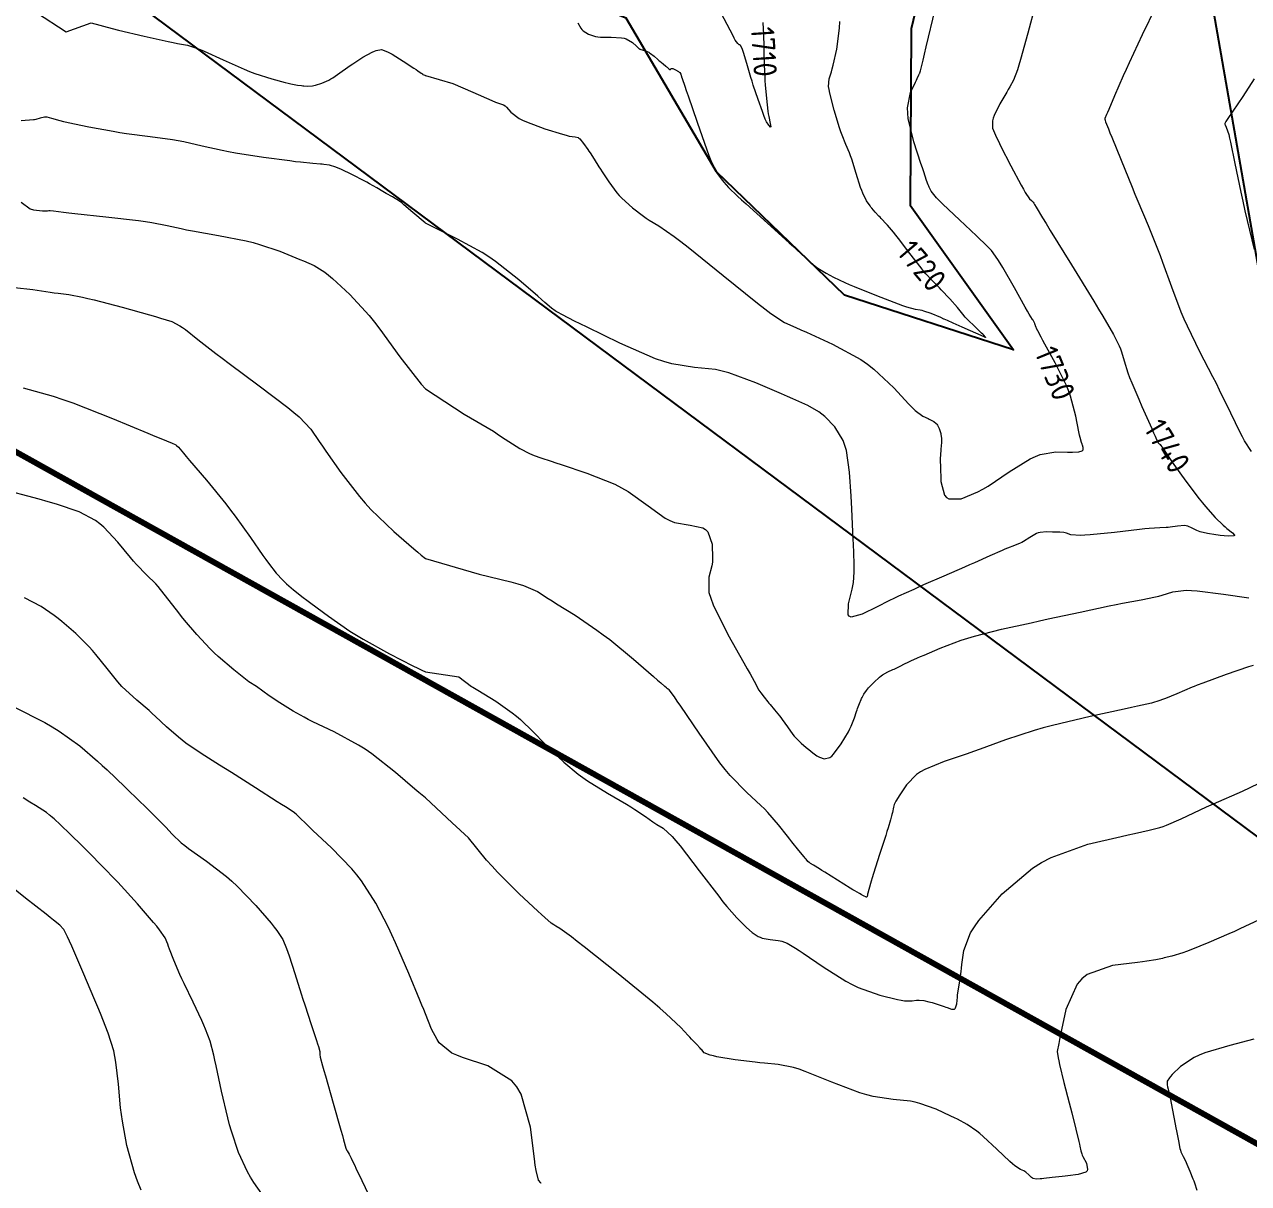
# Model space of a CAD drawing. Header units: millimetres. Extents: x 837477 to 838477, y 1189014 to 1191014.
# Drawn here: x 837934.6 to 838134.3, y 1189918.9 to 1190108 of the extents above; entities that cross this region are included whole.
import ezdxf

# ---------------------------------------------------------------- set-up
doc = ezdxf.new("R2010")
doc.units = ezdxf.units.MM
doc.header["$LTSCALE"] = 0.3
doc.layers.add('CORREDORVIA', color=94, linetype='Continuous', lineweight=80)
doc.layers.add('COTAS 10', color=252, linetype='Continuous', lineweight=9)
doc.layers.add('LINEA_DE_CEROS', color=61, linetype='Continuous')
doc.styles.get("Standard").update_dxf_attribs({"font": 'isocp2.shx', "bigfont": '@extfont2.shx'})

msp = doc.modelspace()

# ---------------------------------------------------------------- linework, layer by layer
at = {"layer": 'CORREDORVIA'}
msp.add_lwpolyline([(838157.033, 1190996.193), (838237.174, 1190821.339), (838237.001, 1190602.875), (838240.031, 1190437.198), (838223.537, 1190366.272), (838184.199, 1189898.277), (837734.304, 1190149.151), (837849.078, 1189569.699), (837751.159, 1189231.384), (837593.191, 1189234.399), (837695.481, 1189679.225), (837660.573, 1189835.358), (837597.737, 1190012.464), (837490.666, 1190492.599), (837964.301, 1190234.408), (838010.155, 1190346.41), (837974.613, 1190516.877), (837969.419, 1190653.334), (837963.574, 1190795.982), (837910.676, 1191000.965)], close=True, dxfattribs=at)
at = {"layer": 'COTAS 10'}
for points in [[(838099.55, 1190111.242), (838098.275, 1190106.576), (838097.097, 1190102.267), (838096.832, 1190101.372), (838096.594, 1190100.605), (838095.954, 1190098.912), (838095.331, 1190097.805), (838095.103, 1190097.409), (838094.852, 1190096.974), (838093.743, 1190095.077), (838092.79, 1190093.157), (838092.636, 1190092.708), (838092.531, 1190092.294), (838092.548, 1190091.095), (838093.206, 1190089.561), (838093.504, 1190088.936), (838093.852, 1190088.224), (838095.529, 1190084.93), (838097.214, 1190081.758), (838097.567, 1190081.124), (838097.871, 1190080.595), (838098.559, 1190079.566), (838098.872, 1190079.273), (838098.94, 1190079.209), (838098.999, 1190079.152), (838099.143, 1190079.006), (838099.272, 1190078.824), (838099.322, 1190078.744), (838099.378, 1190078.651), (838099.629, 1190078.209), (838100.693, 1190076.441), (838101.261, 1190075.513), (838101.947, 1190074.394), (838105.413, 1190068.768), (838109.042, 1190062.852), (838109.831, 1190061.55), (838110.526, 1190060.393), (838112.255, 1190057.431), (838113.205, 1190055.547), (838113.409, 1190055.071), (838113.587, 1190054.615), (838114.013, 1190053.132), (838114.611, 1190051.166), (838114.898, 1190050.406), (838115.236, 1190049.553), (838116.384, 1190046.88), (838116.894, 1190045.691), (838118.505, 1190042.085), (838118.814, 1190041.393), (838119.063, 1190040.834), (838119.467, 1190039.923), (838119.487, 1190039.876), (838119.494, 1190039.861), (838119.502, 1190039.847), (838119.535, 1190039.789), (838119.584, 1190039.724), (838119.601, 1190039.705), (838119.621, 1190039.685), (838119.704, 1190039.607), (838119.805, 1190039.515), (838119.836, 1190039.487), (838119.868, 1190039.456), (838119.992, 1190039.335), (838120.17, 1190039.109), (838120.235, 1190039.013), (838120.308, 1190038.903), (838120.632, 1190038.383), (838121.385, 1190037.26), (838121.73, 1190036.77), (838122.133, 1190036.201), (838124.079, 1190033.498), (838126.233, 1190030.633), (838126.768, 1190029.962), (838127.275, 1190029.344), (838128.881, 1190027.553), (838130.18, 1190026.296), (838130.493, 1190026.015), (838130.785, 1190025.762), (838131.673, 1190025.088), (838132.029, 1190024.707), (838131.986, 1190024.638), (838131.883, 1190024.586), (838130.998, 1190024.532), (838129.698, 1190024.625), (838129.332, 1190024.666), (838128.964, 1190024.713), (838127.612, 1190024.936), (838126.395, 1190025.237), (838126.111, 1190025.333), (838125.85, 1190025.434), (838125.101, 1190025.848), (838124.371, 1190026.168), (838124.123, 1190026.212), (838123.855, 1190026.235), (838122.718, 1190026.156), (838121.505, 1190025.988), (838121.189, 1190025.955), (838120.88, 1190025.929), (838119.836, 1190025.884), (838118.1, 1190025.765), (838117.356, 1190025.691), (838116.498, 1190025.6), (838112.446, 1190025.126), (838108.437, 1190024.712), (838107.605, 1190024.659), (838106.895, 1190024.633), (838105.334, 1190024.761), (838104.585, 1190025.006), (838104.386, 1190025.053), (838104.19, 1190025.092), (838103.511, 1190025.159), (838102.779, 1190025.178), (838102.549, 1190025.186), (838102.307, 1190025.196), (838101.337, 1190025.242), (838100.286, 1190025.134), (838099.994, 1190025.047), (838099.701, 1190024.935), (838098.638, 1190024.324), (838097.604, 1190023.648), (838097.329, 1190023.495), (838097.059, 1190023.357), (838096.126, 1190022.981), (838094.961, 1190022.556), (838094.545, 1190022.386), (838094.089, 1190022.194), (838092.102, 1190021.313), (838089.585, 1190020.181), (838088.794, 1190019.83), (838087.961, 1190019.464), (838084.614, 1190018.009), (838081.281, 1190016.555), (838080.458, 1190016.189), (838079.677, 1190015.839), (838077.216, 1190014.71), (838074.98, 1190013.644), (838074.342, 1190013.334), (838073.695, 1190013.017), (838071.288, 1190011.819), (838069.448, 1190011.323), (838069.158, 1190011.449), (838068.964, 1190011.688), (838069.054, 1190013.503), (838069.629, 1190015.848), (838069.739, 1190016.421), (838069.828, 1190016.962), (838069.974, 1190018.642), (838069.946, 1190020.543), (838069.926, 1190021.222), (838069.9, 1190021.969), (838069.762, 1190025.22), (838069.573, 1190028.956), (838069.514, 1190030.008), (838069.453, 1190031.068), (838069.212, 1190034.963), (838068.688, 1190038.5), (838068.449, 1190039.336), (838068.17, 1190040.109), (838066.822, 1190042.381), (838065.159, 1190044.048), (838064.681, 1190044.441), (838064.196, 1190044.803), (838062.381, 1190045.86), (838059.952, 1190046.948), (838059.08, 1190047.33), (838058.121, 1190047.746), (838053.938, 1190049.541), (838049.516, 1190051.156), (838048.407, 1190051.459), (838047.348, 1190051.7), (838043.938, 1190052.049), (838040.193, 1190052.618), (838038.922, 1190052.997), (838037.55, 1190053.472), (838031.749, 1190055.987), (838026.378, 1190058.607), (838025.276, 1190059.148), (838024.34, 1190059.609), (838022.355, 1190060.605), (838021.541, 1190061.062), (838021.345, 1190061.182), (838021.162, 1190061.3), (838020.605, 1190061.701), (838019.497, 1190062.648), (838018.965, 1190063.109), (838018.337, 1190063.657), (838015.256, 1190066.352), (838011.462, 1190069.35), (838010.384, 1190070.089), (838009.294, 1190070.787), (838005.256, 1190072.978), (838000, 1190075.593), (837999.954, 1190075.629), (837997.981, 1190077.301), (837996.508, 1190078.598), (837996.139, 1190078.892), (837995.786, 1190079.157), (837994.65, 1190079.878), (837993.632, 1190080.426), (837993.354, 1190080.582), (837993.077, 1190080.74), (837992.089, 1190081.328), (837990.883, 1190082.024), (837990.468, 1190082.252), (837990.018, 1190082.494), (837988.102, 1190083.492), (837986.22, 1190084.395), (837985.793, 1190084.578), (837985.406, 1190084.731), (837984.346, 1190085.041), (837983.45, 1190085.153), (837983.167, 1190085.182), (837982.869, 1190085.21), (837981.665, 1190085.305), (837979.634, 1190085.512), (837978.815, 1190085.611), (837977.884, 1190085.729), (837973.595, 1190086.304), (837969.009, 1190087.01), (837967.892, 1190087.21), (837966.841, 1190087.412), (837963.595, 1190088.157), (837960.581, 1190088.85), (837959.676, 1190089.019), (837958.741, 1190089.179), (837955.11, 1190089.672), (837951.247, 1190090.175), (837950.165, 1190090.341), (837949.079, 1190090.517), (837945.11, 1190091.25), (837941.745, 1190091.959), (837941.038, 1190092.121), (837940.429, 1190092.269), (837939.043, 1190092.678), (837938.298, 1190092.871), (837938.094, 1190092.883), (837937.89, 1190092.876), (837937.163, 1190092.699), (837936.449, 1190092.487), (837936.255, 1190092.458), (837936.062, 1190092.441), (837934.066, 1190092.272)], [(837936.588, 1190109.935), (837941.417, 1190106.816), (837945.485, 1190108.254), (837948.884, 1190107.326), (837949.924, 1190107.064), (837954.146, 1190106.079), (837958.017, 1190105.235), (837958.836, 1190105.062), (837959.546, 1190104.916), (837961.198, 1190104.608), (837962.664, 1190104.159), (837963.256, 1190103.923), (837963.929, 1190103.64), (837967.032, 1190102.217), (837970.454, 1190100.685), (837971.329, 1190100.333), (837972.171, 1190100.013), (837974.95, 1190099.117), (837977.153, 1190098.541), (837977.633, 1190098.423), (837978.057, 1190098.323), (837979.117, 1190098.111), (837979.801, 1190098.025), (837979.988, 1190098.005), (837980.173, 1190097.986), (837980.834, 1190097.932), (837981.583, 1190097.979), (837981.824, 1190098.024), (837982.079, 1190098.084), (837983.123, 1190098.415), (837984.269, 1190098.931), (837984.589, 1190099.107), (837984.909, 1190099.297), (837986.075, 1190100.104), (837987.36, 1190101.04), (837987.755, 1190101.311), (837988.168, 1190101.589), (837989.802, 1190102.637), (837991.335, 1190103.491), (837991.684, 1190103.646), (837992.001, 1190103.766), (837992.873, 1190103.905), (837993.815, 1190103.56), (837994.176, 1190103.374), (837994.58, 1190103.15), (837996.401, 1190102.013), (837998.13, 1190100.866), (837998.477, 1190100.634), (837998.766, 1190100.44), (837999.33, 1190100.052), (837999.513, 1190099.921), (837999.56, 1190099.891), (837999.607, 1190099.862), (837999.765, 1190099.778), (837999.894, 1190099.719), (837999.922, 1190099.706), (837999.948, 1190099.695), (838000, 1190099.673), (838004.475, 1190098.392), (838007.749, 1190096.941), (838010.841, 1190095.588), (838011.44, 1190095.336), (838011.928, 1190095.138), (838012.76, 1190094.866), (838013.007, 1190094.735), (838013.126, 1190094.624), (838013.267, 1190094.482), (838013.958, 1190093.702), (838015.313, 1190092.684), (838015.873, 1190092.392), (838016.512, 1190092.095), (838019.485, 1190090.984), (838022.374, 1190090.086), (838022.96, 1190089.923), (838023.453, 1190089.797), (838024.46, 1190089.651), (838024.914, 1190089.545), (838025.058, 1190089.445), (838025.21, 1190089.314), (838025.825, 1190088.585), (838026.495, 1190087.623), (838026.681, 1190087.345), (838026.868, 1190087.062), (838027.547, 1190086), (838028.326, 1190084.767), (838028.576, 1190084.376), (838028.84, 1190083.965), (838029.919, 1190082.301), (838031.227, 1190080.557), (838031.636, 1190080.095), (838032.066, 1190079.642), (838033.789, 1190078.079), (838035.576, 1190076.714), (838036.046, 1190076.385), (838036.506, 1190076.077), (838038.079, 1190075.142), (838040.605, 1190073.419), (838041.666, 1190072.614), (838042.883, 1190071.667), (838048.583, 1190067.063), (838054.207, 1190062.522), (838055.375, 1190061.615), (838056.375, 1190060.86), (838058.583, 1190059.396), (838060.461, 1190058.561), (838061.253, 1190058.202), (838062.163, 1190057.787), (838066.429, 1190055.826), (838071.026, 1190053.324), (838072.144, 1190052.569), (838073.194, 1190051.786), (838076.429, 1190048.733), (838078.859, 1190046.053), (838079.402, 1190045.507), (838079.889, 1190045.044), (838081.179, 1190044.079), (838082.011, 1190043.695), (838082.208, 1190043.599), (838082.392, 1190043.508), (838082.936, 1190043.217), (838083.349, 1190042.884), (838083.45, 1190042.766), (838083.544, 1190042.636), (838083.835, 1190042.076), (838084.043, 1190041.453), (838084.086, 1190041.285), (838084.122, 1190041.118), (838084.196, 1190040.529), (838084.199, 1190039.87), (838084.189, 1190039.66), (838084.174, 1190039.437), (838084.084, 1190038.529), (838084.016, 1190037.15), (838084.016, 1190036.63), (838084.023, 1190036.049), (838084.114, 1190033.454), (838084.707, 1190031.202), (838085.031, 1190030.837), (838085.425, 1190030.585), (838087.422, 1190030.61), (838090.116, 1190031.745), (838090.948, 1190032.192), (838091.818, 1190032.697), (838095.274, 1190035.002), (838098.688, 1190037.136), (838099.531, 1190037.533), (838100.331, 1190037.846), (838102.852, 1190038.278), (838104.788, 1190038.208), (838105.22, 1190038.205), (838105.605, 1190038.21), (838106.62, 1190038.286), (838107.168, 1190038.467), (838107.259, 1190038.538), (838107.325, 1190038.618), (838107.343, 1190038.983), (838107.202, 1190039.367), (838107.166, 1190039.459), (838107.132, 1190039.545), (838107.023, 1190039.806), (838106.827, 1190040.598), (838106.738, 1190041.019), (838106.634, 1190041.528), (838106.135, 1190044.094), (838105.255, 1190047.337), (838104.911, 1190048.272), (838104.524, 1190049.223), (838102.764, 1190052.792), (838101.083, 1190055.826), (838100.746, 1190056.441), (838100.464, 1190056.957), (838099.907, 1190058.003), (838099.734, 1190058.38), (838099.694, 1190058.474), (838099.658, 1190058.563), (838099.556, 1190058.846), (838099.472, 1190059.092), (838099.462, 1190059.122), (838099.448, 1190059.157), (838099.422, 1190059.222), (838099.324, 1190059.447), (838099.217, 1190059.646), (838099.186, 1190059.694), (838099.154, 1190059.74), (838099.032, 1190059.879), (838098.508, 1190060.74), (838098.223, 1190061.24), (838097.877, 1190061.854), (838096.119, 1190065.016), (838094.23, 1190068.326), (838093.8, 1190069.033), (838093.411, 1190069.649), (838092.344, 1190071.118), (838091.055, 1190072.418), (838090.526, 1190072.928), (838089.923, 1190073.503), (838087.123, 1190076.119), (838084.416, 1190078.686), (838083.872, 1190079.229), (838083.417, 1190079.7), (838082.512, 1190080.798), (838082.202, 1190081.444), (838082.121, 1190081.631), (838082.043, 1190081.821), (838081.777, 1190082.536), (838081.307, 1190083.952), (838081.1, 1190084.585), (838080.859, 1190085.322), (838079.709, 1190088.851), (838078.794, 1190092.642), (838078.701, 1190093.544), (838078.678, 1190094.382), (838079.175, 1190096.874), (838079.961, 1190098.579), (838080.119, 1190098.92), (838080.252, 1190099.205), (838080.521, 1190099.761), (838080.621, 1190099.979), (838080.648, 1190100.051), (838080.675, 1190100.127), (838080.768, 1190100.442), (838081.195, 1190102.186), (838081.433, 1190103.163), (838081.722, 1190104.354), (838083.195, 1190110.442)], [(838055.04, 1190108.341), (838055.142, 1190106.304), (838055.2, 1190104.421), (838055.215, 1190103.892), (838055.231, 1190103.359), (838055.286, 1190101.41), (838055.375, 1190099.367), (838055.412, 1190098.776), (838055.454, 1190098.174), (838055.653, 1190095.908), (838055.886, 1190093.863), (838055.95, 1190093.4), (838056.014, 1190092.982), (838056.244, 1190091.846), (838056.349, 1190091.29), (838056.334, 1190091.238), (838056.3, 1190091.23), (838056.019, 1190091.57), (838055.683, 1190092.103), (838055.615, 1190092.217), (838055.557, 1190092.317), (838055.439, 1190092.556), (838055.234, 1190093.134), (838055.123, 1190093.447), (838054.997, 1190093.805), (838054.988, 1190093.827), (838054.3, 1190095.753), (838053.501, 1190098.087), (838053.296, 1190098.724), (838053.097, 1190099.357), (838052.545, 1190101.244), (838052.436, 1190101.612), (838051.907, 1190103.421), (838051.792, 1190103.773), (838051.69, 1190104.06), (838051.433, 1190104.562), (838051.258, 1190104.659), (838051.207, 1190104.692), (838051.155, 1190104.727), (838050.957, 1190104.875), (838050.569, 1190105.452), (838050.397, 1190105.757), (838050.197, 1190106.126), (838049.239, 1190107.981), (838048.254, 1190109.862)], [(838134.757, 1190038.345), (838133.668, 1190040.094), (838133.373, 1190040.631), (838133.314, 1190040.738), (838132.937, 1190041.452), (838131.387, 1190044.609), (838129.585, 1190048.339), (838129.05, 1190049.414), (838128.499, 1190050.507), (838126.378, 1190054.609), (838124.318, 1190058.796), (838123.805, 1190059.943), (838123.318, 1190061.084), (838121.769, 1190065.161), (838120.341, 1190069.154), (838119.93, 1190070.242), (838119.513, 1190071.322), (838117.953, 1190075.161), (838116.303, 1190079.101), (838115.83, 1190080.244), (838115.349, 1190081.411), (838113.555, 1190085.816), (838112.049, 1190089.546), (838111.75, 1190090.287), (838111.502, 1190090.902), (838111.035, 1190092.071), (838110.938, 1190092.376), (838110.924, 1190092.446), (838110.916, 1190092.51), (838110.931, 1190092.691), (838111.203, 1190093.351), (838111.357, 1190093.718), (838111.544, 1190094.163), (838112.502, 1190096.436), (838113.909, 1190099.655), (838114.38, 1190100.698), (838114.886, 1190101.807), (838117.004, 1190106.357), (838119.238, 1190110.919)], [(838024.896, 1190108.268), (838025.38, 1190107.373), (838025.555, 1190107.163), (838025.748, 1190106.969), (838026.596, 1190106.404), (838027.752, 1190106.051), (838028.14, 1190105.99), (838028.558, 1190105.945), (838030.312, 1190105.918), (838032.029, 1190105.834), (838032.423, 1190105.753), (838032.782, 1190105.648), (838033.784, 1190105.06), (838034.423, 1190104.448), (838034.553, 1190104.327), (838034.662, 1190104.227), (838034.885, 1190104.043), (838034.982, 1190103.997), (838035.012, 1190103.984), (838035.043, 1190103.971), (838035.165, 1190103.923), (838035.364, 1190103.859), (838035.443, 1190103.835), (838035.533, 1190103.809), (838035.943, 1190103.693), (838036.447, 1190103.476), (838036.596, 1190103.386), (838036.748, 1190103.283), (838037.328, 1190102.804), (838037.919, 1190102.27), (838038.078, 1190102.133), (838038.234, 1190102), (838038.779, 1190101.558), (838039.247, 1190101.189), (838039.355, 1190101.102), (838039.453, 1190101.021), (838039.728, 1190100.786), (838039.906, 1190100.663), (838039.943, 1190100.653), (838039.974, 1190100.654), (838040.043, 1190100.747), (838040.186, 1190100.822), (838040.263, 1190100.812), (838040.358, 1190100.788), (838040.837, 1190100.594), (838041.325, 1190100.315), (838041.424, 1190100.239), (838041.508, 1190100.163), (838041.682, 1190099.894), (838041.762, 1190099.624), (838041.785, 1190099.548), (838041.81, 1190099.472), (838041.906, 1190099.192), (838042.337, 1190097.926), (838042.574, 1190097.227), (838042.861, 1190096.377), (838044.321, 1190092.053), (838045.901, 1190087.567), (838046.264, 1190086.616), (838046.594, 1190085.791), (838047.518, 1190083.865), (838048.25, 1190082.816), (838048.46, 1190082.545), (838048.674, 1190082.282), (838049.469, 1190081.402), (838050.943, 1190080.004), (838051.584, 1190079.414), (838052.326, 1190078.737), (838055.847, 1190075.557), (838059.361, 1190072.393), (838060.098, 1190071.725), (838060.734, 1190071.148), (838062.18, 1190069.813), (838062.941, 1190069.121), (838063.145, 1190068.949), (838063.347, 1190068.785), (838064.051, 1190068.261), (838064.853, 1190067.75), (838065.116, 1190067.594), (838065.398, 1190067.431), (838066.564, 1190066.789), (838068.421, 1190065.91), (838069.139, 1190065.598), (838069.944, 1190065.255), (838073.586, 1190063.768), (838077.119, 1190062.407), (838077.855, 1190062.145), (838078.486, 1190061.932), (838079.891, 1190061.574), (838080.723, 1190061.446), (838080.992, 1190061.378), (838081.279, 1190061.295), (838082.457, 1190060.877), (838084.02, 1190060.229), (838084.549, 1190060.002), (838084.591, 1190059.984), (838085.12, 1190059.754), (838086.048, 1190059.343), (838087.531, 1190058.685), (838091.126, 1190057.071), (838091.242, 1190057.018), (838091.269, 1190057.005), (838091.293, 1190056.994), (838091.361, 1190056.958), (838091.398, 1190056.944), (838091.403, 1190056.947), (838091.405, 1190056.951), (838091.395, 1190056.99), (838091.108, 1190057.287), (838090.937, 1190057.455), (838090.726, 1190057.659), (838089.631, 1190058.707), (838088.509, 1190059.803), (838088.28, 1190060.037), (838088.088, 1190060.242), (838087.69, 1190060.735), (838087.26, 1190061.3), (838087.048, 1190061.55), (838086.795, 1190061.841), (838085.545, 1190063.23), (838084.181, 1190064.695), (838083.858, 1190065.034), (838083.557, 1190065.343), (838082.665, 1190066.217), (838081.662, 1190067.314), (838081.292, 1190067.763), (838080.881, 1190068.276), (838079.06, 1190070.652), (838077.205, 1190073.083), (838076.772, 1190073.629), (838076.373, 1190074.12), (838075.407, 1190075.23), (838075.226, 1190075.436), (838074.384, 1190076.318), (838074.179, 1190076.536), (838073.985, 1190076.742), (838073.383, 1190077.389), (838072.851, 1190078.021), (838072.701, 1190078.217), (838072.55, 1190078.423), (838071.994, 1190079.242), (838071.39, 1190080.46), (838071.208, 1190080.918), (838071.02, 1190081.427), (838070.288, 1190083.7), (838069.559, 1190086.013), (838069.373, 1190086.547), (838069.195, 1190087.035), (838068.606, 1190088.416), (838067.981, 1190089.931), (838067.779, 1190090.503), (838067.565, 1190091.142), (838066.686, 1190094.004), (838065.977, 1190096.791), (838065.869, 1190097.383), (838065.8, 1190097.897), (838065.87, 1190099.106), (838066.258, 1190100.28), (838066.389, 1190100.772), (838066.53, 1190101.338), (838067.124, 1190103.984), (838067.587, 1190107.415), (838067.645, 1190108.475)], [(838135.224, 1190099.138), (838133.353, 1190096.266), (838131.755, 1190093.857), (838131.429, 1190093.373), (838131.154, 1190092.967), (838130.581, 1190092.16), (838130.445, 1190091.839), (838130.445, 1190091.74), (838130.462, 1190091.636), (838130.66, 1190091.223), (838131.06, 1190090.05), (838131.204, 1190089.467), (838131.362, 1190088.772), (838132.054, 1190085.329), (838133.018, 1190080.641), (838133.347, 1190079.16), (838133.704, 1190077.601), (838135.217, 1190071.312)], [(837934.066, 1190079.008), (837935.509, 1190077.939), (837936.082, 1190077.777), (837937.519, 1190077.568), (837938.375, 1190077.621), (837938.581, 1190077.624), (837938.774, 1190077.623), (837939.361, 1190077.576), (837940.974, 1190077.384), (837941.814, 1190077.291), (837942.825, 1190077.18), (837947.895, 1190076.633), (837953.19, 1190076.014), (837954.343, 1190075.857), (837955.359, 1190075.706), (837957.895, 1190075.213), (837960.181, 1190074.686), (837961.039, 1190074.515), (837961.994, 1190074.332), (837966.259, 1190073.576), (837970.775, 1190072.679), (837971.889, 1190072.406), (837972.943, 1190072.122), (837976.259, 1190071.01), (837978.897, 1190069.935), (837979.523, 1190069.675), (837980.106, 1190069.431), (837981.835, 1190068.686), (837983.602, 1190067.569), (837984.209, 1190067.09), (837984.866, 1190066.538), (837987.661, 1190063.935), (837990.814, 1190060.506), (837991.697, 1190059.433), (837992.585, 1190058.308), (837995.826, 1190053.798), (837999.302, 1190049.31), (838000, 1190048.56), (838006.337, 1190044.437), (838011.11, 1190041.643), (838012.118, 1190040.937), (838013.023, 1190040.32), (838015.432, 1190038.824), (838017.008, 1190038.029), (838017.388, 1190037.854), (838017.744, 1190037.698), (838018.824, 1190037.295), (838020.538, 1190036.748), (838021.293, 1190036.5), (838022.17, 1190036.211), (838026.35, 1190034.821), (838030.909, 1190032.99), (838032.025, 1190032.422), (838033.077, 1190031.829), (838036.35, 1190029.47), (838039.141, 1190027.45), (838039.891, 1190027.071), (838040.63, 1190026.769), (838043.213, 1190026.333), (838045.291, 1190025.898), (838045.712, 1190025.599), (838046.065, 1190025.222), (838046.784, 1190023.213), (838046.87, 1190020.854), (838046.825, 1190020.256), (838046.751, 1190019.682), (838046.232, 1190017.811), (838046.276, 1190015.34), (838046.555, 1190014.389), (838046.951, 1190013.321), (838049.349, 1190008.498), (838051.974, 1190003.839), (838052.514, 1190002.874), (838052.973, 1190002.05), (838053.955, 1190000.249), (838054.095, 1190000), (838054.431, 1189999.404), (838054.57, 1189999.182), (838054.714, 1189998.966), (838055.26, 1189998.233), (838055.869, 1189997.497), (838056.052, 1189997.279), (838056.241, 1189997.056), (838056.975, 1189996.202), (838057.769, 1189995.227), (838057.996, 1189994.929), (838058.225, 1189994.617), (838059.08, 1189993.389), (838059.956, 1189992.189), (838060.199, 1189991.895), (838060.442, 1189991.618), (838061.322, 1189990.756), (838062.15, 1189990.051), (838062.36, 1189989.874), (838062.563, 1189989.704), (838063.227, 1189989.151), (838063.881, 1189988.697), (838064.077, 1189988.588), (838064.28, 1189988.488), (838065.067, 1189988.186), (838066, 1189988.409), (838066.295, 1189988.639), (838066.605, 1189988.943), (838067.859, 1189990.645), (838069.017, 1189992.618), (838069.266, 1189993.092), (838069.486, 1189993.533), (838070.023, 1189994.866), (838070.348, 1189995.911), (838070.434, 1189996.172), (838070.518, 1189996.42), (838070.806, 1189997.214), (838071.086, 1189997.885), (838071.165, 1189998.057), (838071.245, 1189998.222), (838071.537, 1189998.767), (838071.965, 1189999.364), (838072.13, 1189999.562), (838072.316, 1189999.774), (838072.53, 1190000), (838073.155, 1190000.659), (838074.098, 1190001.517), (838074.35, 1190001.712), (838074.597, 1190001.889), (838075.453, 1190002.374), (838076.265, 1190002.741), (838076.484, 1190002.843), (838076.701, 1190002.946), (838077.465, 1190003.321), (838078.188, 1190003.681), (838078.379, 1190003.774), (838078.566, 1190003.865), (838079.21, 1190004.173), (838080.32, 1190004.671), (838080.802, 1190004.882), (838081.358, 1190005.125), (838083.996, 1190006.268), (838087.433, 1190007.559), (838088.494, 1190007.895), (838089.602, 1190008.223), (838093.996, 1190009.329), (838098.821, 1190010.398), (838100.201, 1190010.701), (838101.599, 1190011.007), (838106.807, 1190012.14), (838111.584, 1190013.152), (838112.71, 1190013.381), (838113.752, 1190013.589), (838116.807, 1190014.157), (838119.115, 1190014.608), (838119.687, 1190014.742), (838120.229, 1190014.88), (838121.94, 1190015.41), (838124.135, 1190015.693), (838124.981, 1190015.675), (838125.931, 1190015.616), (838130.223, 1190015.053), (838134.345, 1190014.447)], [(837932.979, 1190065.106), (837935.981, 1190064.753), (837938.798, 1190064.327), (837939.461, 1190064.233), (837940.074, 1190064.148), (837941.864, 1190063.926), (837944.079, 1190063.515), (837944.959, 1190063.311), (837945.956, 1190063.068), (837950.519, 1190061.864), (837955.003, 1190060.616), (837955.949, 1190060.346), (837956.767, 1190060.108), (837958.655, 1190059.52), (837959.946, 1190058.849), (837960.387, 1190058.558), (837960.864, 1190058.222), (837962.892, 1190056.629), (837965.803, 1190054.32), (837966.837, 1190053.532), (837967.971, 1190052.68), (837972.892, 1190049.065), (837977.571, 1190045.521), (837978.554, 1190044.712), (837979.4, 1190043.979), (837981.323, 1190041.957), (837982.702, 1190039.94), (837983.205, 1190039.21), (837983.761, 1190038.406), (837986.207, 1190034.884), (837989.235, 1190030.974), (837990.157, 1190029.926), (837991.116, 1190028.892), (837994.884, 1190025.281), (837998.147, 1190022.435), (837998.787, 1190021.882), (837999.313, 1190021.433), (838000, 1190020.874), (838008.79, 1190018.3), (838013.969, 1190017.056), (838015.072, 1190016.743), (838016.031, 1190016.444), (838018.3, 1190015.474), (838020.05, 1190014.345), (838020.682, 1190013.944), (838021.379, 1190013.506), (838024.429, 1190011.604), (838028.004, 1190009.195), (838029.032, 1190008.437), (838030.075, 1190007.64), (838033.981, 1190004.429), (838037.244, 1190001.607), (838037.882, 1190001.053), (838038.405, 1190000.599), (838039.091, 1190000)], [(837934.4, 1190048.698), (837939.303, 1190047.346), (837940.844, 1190046.837), (837942.463, 1190046.269), (837948.974, 1190043.73), (837954.739, 1190041.336), (837955.888, 1190040.86), (837956.844, 1190040.465), (837958.684, 1190039.71), (837959.192, 1190039.47), (837959.309, 1190039.4), (837959.415, 1190039.327), (837959.71, 1190039.048), (837960.551, 1190038.04), (837961, 1190037.507), (837961.544, 1190036.865), (837964.291, 1190033.629), (837967.436, 1190029.793), (837968.231, 1190028.771), (837968.992, 1190027.768), (837971.467, 1190024.291), (837973.484, 1190021.357), (837973.958, 1190020.695), (837974.395, 1190020.099), (837975.664, 1190018.489), (837976.723, 1190017.35), (837977.027, 1190017.05), (837977.335, 1190016.757), (837978.489, 1190015.756), (837980.081, 1190014.512), (837980.666, 1190014.067), (837981.314, 1190013.577), (837984.176, 1190011.443), (837987.699, 1190009.032), (837988.764, 1190008.368), (837989.867, 1190007.706), (837994.176, 1190005.327), (837997.977, 1190003.379), (837998.761, 1190002.989), (837999.428, 1190002.662), (838000, 1190002.407), (838005.45, 1190001.552), (838007.512, 1190000), (838007.745, 1189999.87), (838008.565, 1189999.397), (838011.487, 1189997.589), (838014.181, 1189995.676), (838014.858, 1189995.138), (838015.504, 1189994.597), (838017.589, 1189992.609), (838019.507, 1189990.622), (838020.049, 1189990.08), (838020.595, 1189989.541), (838022.606, 1189987.627), (838024.939, 1189985.706), (838025.688, 1189985.164), (838026.482, 1189984.617), (838029.724, 1189982.606), (838032.821, 1189980.778), (838033.524, 1189980.348), (838034.16, 1189979.949), (838035.902, 1189978.784), (838037.138, 1189977.915), (838037.456, 1189977.704), (838037.763, 1189977.505), (838038.784, 1189976.895), (838040.269, 1189975.508), (838040.868, 1189974.82), (838041.549, 1189974.001), (838044.687, 1189969.945), (838047.858, 1189965.773), (838048.559, 1189964.881), (838049.183, 1189964.103), (838050.8, 1189962.244), (838051.867, 1189961.198), (838052.145, 1189960.932), (838052.416, 1189960.677), (838053.33, 1189959.844), (838054.307, 1189959.206), (838054.617, 1189959.073), (838054.945, 1189958.96), (838056.272, 1189958.712), (838057.574, 1189958.547), (838057.886, 1189958.487), (838058.177, 1189958.421), (838059.055, 1189958.128), (838060.398, 1189957.331), (838060.983, 1189956.946), (838061.66, 1189956.491), (838064.877, 1189954.256), (838068.619, 1189951.906), (838069.627, 1189951.379), (838070.624, 1189950.905), (838074.125, 1189949.638), (838077.018, 1189948.935), (838077.632, 1189948.815), (838078.164, 1189948.729), (838079.41, 1189948.69), (838080.139, 1189948.805), (838080.345, 1189948.815), (838080.554, 1189948.817), (838081.323, 1189948.747), (838082.16, 1189948.571), (838082.411, 1189948.506), (838082.671, 1189948.435), (838083.681, 1189948.116), (838084.658, 1189947.781), (838084.897, 1189947.697), (838085.123, 1189947.619), (838085.826, 1189947.37), (838086.332, 1189947.369), (838086.434, 1189947.447), (838086.52, 1189947.558), (838086.691, 1189948.242), (838086.795, 1189949.31), (838086.839, 1189949.663), (838086.889, 1189950.042), (838087.122, 1189951.617), (838087.397, 1189953.488), (838087.474, 1189954.052), (838087.55, 1189954.637), (838087.826, 1189956.918), (838088.955, 1189959.803), (838089.569, 1189960.769), (838090.314, 1189961.806), (838094.09, 1189966.156), (838099.055, 1189970.333), (838100.549, 1189971.261), (838102.095, 1189972.091), (838108.107, 1189974.263), (838113.503, 1189975.54), (838114.66, 1189975.805), (838115.672, 1189976.032), (838118.107, 1189976.53), (838119.805, 1189976.971), (838120.352, 1189977.161), (838120.932, 1189977.381), (838123.301, 1189978.423), (838126.408, 1189979.866), (838127.452, 1189980.339), (838128.576, 1189980.844), (838133.301, 1189982.932), (838138.656, 1189985.465)], [(838136.032, 1189961.937), (838132.882, 1189960.444), (838131.994, 1189960.039), (838131.1, 1189959.637), (838127.815, 1189958.217), (838124.866, 1189957.027), (838124.183, 1189956.771), (838123.558, 1189956.546), (838121.783, 1189955.999), (838120.535, 1189955.702), (838120.241, 1189955.634), (838119.971, 1189955.573), (838119.182, 1189955.407), (838117.712, 1189955.187), (838117.011, 1189955.092), (838116.183, 1189954.983), (838112.132, 1189954.463), (838107.994, 1189952.991), (838107.112, 1189952.281), (838106.343, 1189951.439), (838104.517, 1189947.304), (838103.638, 1189943.215), (838103.466, 1189942.402), (838103.326, 1189941.727), (838103.078, 1189940.44), (838103.22, 1189939.435), (838103.326, 1189938.938), (838103.46, 1189938.345), (838104.181, 1189935.414), (838105.03, 1189932.083), (838105.244, 1189931.238), (838105.449, 1189930.426), (838106.114, 1189927.777), (838106.607, 1189925.757), (838106.704, 1189925.343), (838106.783, 1189924.992), (838106.927, 1189924.247), (838107.086, 1189923.733), (838107.175, 1189923.527), (838107.284, 1189923.294), (838107.838, 1189922.221), (838108.053, 1189921.174), (838107.947, 1189920.957), (838107.77, 1189920.771), (838106.532, 1189920.363), (838104.843, 1189920.164), (838104.381, 1189920.11), (838103.922, 1189920.057), (838102.286, 1189919.868), (838100.894, 1189919.719), (838100.589, 1189919.69), (838100.319, 1189919.667), (838099.634, 1189919.632), (838099.173, 1189919.737), (838099.044, 1189919.803), (838098.915, 1189919.885), (838098.443, 1189920.313), (838097.95, 1189920.772), (838097.808, 1189920.874), (838097.662, 1189920.964), (838097.115, 1189921.198), (838096.178, 1189921.802), (838095.787, 1189922.126), (838095.338, 1189922.518), (838093.244, 1189924.499), (838091.002, 1189926.596), (838090.461, 1189927.06), (838089.954, 1189927.474), (838088.408, 1189928.551), (838086.83, 1189929.385), (838086.303, 1189929.646), (838085.736, 1189929.92), (838083.361, 1189931.017), (838080.683, 1189931.981), (838079.926, 1189932.17), (838079.162, 1189932.325), (838076.343, 1189932.607), (838073.068, 1189933.081), (838072.015, 1189933.357), (838070.899, 1189933.697), (838066.343, 1189935.447), (838061.973, 1189937.206), (838060.975, 1189937.55), (838060.068, 1189937.832), (838057.556, 1189938.338), (838055.314, 1189938.518), (838054.578, 1189938.596), (838053.791, 1189938.685), (838050.532, 1189939.11), (838047.58, 1189939.591), (838046.986, 1189939.717), (838046.49, 1189939.84), (838045.508, 1189940.254), (838045.099, 1189940.705), (838044.964, 1189940.851), (838044.82, 1189941.005), (838044.222, 1189941.636), (838043.432, 1189942.477), (838043.167, 1189942.764), (838042.883, 1189943.074), (838041.69, 1189944.387), (838039.313, 1189946.618), (838038.282, 1189947.507), (838037.09, 1189948.514), (838031.439, 1189953.128), (838025.904, 1189957.535), (838024.786, 1189958.41), (838023.847, 1189959.136), (838021.951, 1189960.513), (838021.29, 1189960.893), (838021.129, 1189960.991), (838020.978, 1189961.086), (838020.513, 1189961.4), (838019.47, 1189962.312), (838018.954, 1189962.784), (838018.34, 1189963.351), (838015.302, 1189966.189), (838011.796, 1189969.691), (838010.885, 1189970.675), (838010.002, 1189971.667), (838007.03, 1189975.302), (838004.403, 1189977.771), (838000, 1189981.836), (837999.455, 1189982.255), (837998.916, 1189982.702), (837998.274, 1189983.243), (837995.109, 1189985.967), (837991.245, 1189989.01), (837990.164, 1189989.751), (837989.077, 1189990.448), (837985.109, 1189992.599), (837981.656, 1189994.247), (837980.893, 1189994.627), (837980.214, 1189994.974), (837978.462, 1189995.952), (837977.122, 1189996.8), (837976.703, 1189997.066), (837976.262, 1189997.345), (837974.499, 1189998.462), (837972.469, 1190000), (837971.209, 1190000.763), (837968.735, 1190002.698), (837966.219, 1190004.874), (837965.557, 1190005.498), (837964.91, 1190006.132), (837962.698, 1190008.502), (837960.727, 1190010.828), (837960.231, 1190011.436), (837959.756, 1190012.027), (837958.224, 1190014.028), (837956.811, 1190015.825), (837956.412, 1190016.287), (837956.009, 1190016.735), (837954.525, 1190018.224), (837952.89, 1190019.886), (837952.393, 1190020.441), (837951.875, 1190021.039), (837949.842, 1190023.541), (837947.561, 1190025.985), (837946.887, 1190026.545), (837946.194, 1190027.055), (837943.541, 1190028.477), (837939.831, 1190029.729), (837938.473, 1190030.132), (837936.972, 1190030.56), (837930.352, 1190032.31)], [(838018.923, 1189918.9), (838018.82, 1189919.015), (838018.475, 1189919.444), (838018.074, 1189921.037), (838017.935, 1189921.888), (838017.784, 1189922.916), (838017.139, 1189928.107), (838015.634, 1189933.504), (838014.94, 1189934.661), (838014.127, 1189935.672), (838010.193, 1189938.107), (838006.08, 1189939.486), (838005.155, 1189939.832), (838004.322, 1189940.161), (838002.251, 1189941.868), (838001.925, 1189942.408), (838000.984, 1189944.111), (838000, 1189946.597), (837999.728, 1189947.279), (837999.44, 1189947.984), (837999.089, 1189948.841), (837997.298, 1189953.19), (837995.133, 1189958.195), (837994.546, 1189959.465), (837993.965, 1189960.684), (837991.912, 1189964.669), (837989.575, 1189968.277), (837988.814, 1189969.259), (837988.004, 1189970.234), (837984.669, 1189973.693), (837981.658, 1189976.515), (837981.053, 1189977.088), (837980.547, 1189977.572), (837979.543, 1189978.566), (837979.152, 1189978.964), (837979.032, 1189979.07), (837978.907, 1189979.175), (837978.414, 1189979.543), (837977.158, 1189980.358), (837976.552, 1189980.745), (837975.834, 1189981.202), (837972.309, 1189983.437), (837968.359, 1189985.936), (837967.374, 1189986.56), (837966.435, 1189987.154), (837963.437, 1189989.053), (837960.933, 1189990.758), (837960.306, 1189991.229), (837959.707, 1189991.701), (837957.785, 1189993.401), (837955.982, 1189995.107), (837955.459, 1189995.582), (837954.925, 1189996.058), (837952.908, 1189997.785), (837950.502, 1190000), (837949.852, 1190000.755), (837948.079, 1190002.956), (837946.261, 1190005.236), (837945.714, 1190005.855), (837945.15, 1190006.468), (837942.956, 1190008.64), (837940.686, 1190010.611), (837940.073, 1190011.099), (837939.468, 1190011.562), (837937.337, 1190013.021), (837934.578, 1190014.471)], [(838135.083, 1190003.394), (838134.282, 1190003.182), (838130.637, 1190001.977), (838126.829, 1190000.551), (838125.926, 1190000.2), (838125.423, 1190000), (838125.089, 1189999.867), (838122.614, 1189998.823), (838120.731, 1189998.026), (838120.268, 1189997.849), (838119.83, 1189997.691), (838118.458, 1189997.281), (838116.191, 1189996.772), (838115.188, 1189996.552), (838114.022, 1189996.298), (838108.458, 1189995.094), (838102.308, 1189993.638), (838100.772, 1189993.225), (838099.309, 1189992.808), (838094.631, 1189991.266), (838090.539, 1189989.775), (838089.446, 1189989.389), (838088.371, 1189989.016), (838084.631, 1189987.767), (838081.483, 1189986.474), (838080.781, 1189986.072), (838080.153, 1189985.652), (838078.495, 1189983.976), (838077.509, 1189982.472), (838077.304, 1189982.159), (838077.129, 1189981.892), (838076.744, 1189981.3), (838076.57, 1189980.969), (838076.528, 1189980.865), (838076.489, 1189980.756), (838076.373, 1189980.318), (838076.193, 1189979.447), (838076.119, 1189979.135), (838076.087, 1189979.012), (838076.051, 1189978.874), (838075.882, 1189978.243), (838075.489, 1189976.93), (838075.312, 1189976.361), (838075.105, 1189975.703), (838074.111, 1189972.585), (838073.12, 1189969.462), (838072.914, 1189968.801), (838072.738, 1189968.227), (838072.353, 1189966.891), (838072.194, 1189966.25), (838072.16, 1189966.114), (838072.132, 1189965.997), (838072.067, 1189965.726), (838071.975, 1189965.642), (838071.928, 1189965.643), (838071.873, 1189965.655), (838071.598, 1189965.783), (838071.275, 1189965.968), (838071.189, 1189966.015), (838071.104, 1189966.061), (838070.811, 1189966.213), (838070.095, 1189966.632), (838069.744, 1189966.846), (838069.326, 1189967.103), (838067.268, 1189968.387), (838065.148, 1189969.713), (838064.692, 1189969.996), (838064.293, 1189970.243), (838063.324, 1189970.831), (838062.82, 1189971.141), (838062.713, 1189971.213), (838062.62, 1189971.278), (838062.405, 1189971.462), (838062.105, 1189971.824), (838061.96, 1189972.002), (838061.787, 1189972.213), (838060.938, 1189973.257), (838059.804, 1189974.665), (838059.453, 1189975.107), (838059.084, 1189975.571), (838057.618, 1189977.434), (838055.868, 1189979.464), (838055.322, 1189980.033), (838054.748, 1189980.605), (838052.453, 1189982.697), (838049.753, 1189985.463), (838048.924, 1189986.46), (838048.06, 1189987.558), (838044.649, 1189992.357), (838041.688, 1189996.762), (838041.108, 1189997.611), (838040.633, 1189998.299), (838039.785, 1189999.445), (838039.613, 1189999.556), (838039.565, 1189999.592), (838039.516, 1189999.63), (838039.337, 1189999.785), (838039.057, 1190000)], [(837932.838, 1189996.664), (837937.907, 1189994.099), (837939.119, 1189993.406), (837940.248, 1189992.719), (837943.637, 1189990.302), (837946.498, 1189987.838), (837947.294, 1189987.122), (837948.092, 1189986.393), (837950.989, 1189983.637), (837953.532, 1189981.145), (837954.107, 1189980.58), (837954.626, 1189980.07), (837956.035, 1189978.683), (837957.075, 1189977.628), (837957.363, 1189977.327), (837957.65, 1189977.023), (837958.683, 1189975.892), (837960.17, 1189974.515), (837960.743, 1189974.056), (837961.385, 1189973.562), (837964.288, 1189971.496), (837967.567, 1189969), (837968.448, 1189968.234), (837969.316, 1189967.436), (837972.351, 1189964.288), (837974.828, 1189961.389), (837975.344, 1189960.749), (837975.786, 1189960.179), (837976.771, 1189958.708), (837977.375, 1189957.243), (837977.578, 1189956.678), (837977.795, 1189956.043), (837978.708, 1189953.171), (837979.735, 1189949.872), (837980.025, 1189948.967), (837980.316, 1189948.067), (837981.39, 1189944.845), (837982.264, 1189942.227), (837982.429, 1189941.707), (837982.562, 1189941.275), (837982.767, 1189940.454), (837982.776, 1189940.166), (837982.785, 1189940.069), (837982.797, 1189939.966), (837982.865, 1189939.532), (837983.238, 1189938.087), (837983.442, 1189937.346), (837983.691, 1189936.456), (837984.952, 1189932.011), (837986.214, 1189927.598), (837986.462, 1189926.728), (837986.667, 1189926.011), (837987.04, 1189924.695), (837987.147, 1189924.388), (837987.183, 1189924.308), (837987.222, 1189924.23), (837987.389, 1189923.966), (837987.581, 1189923.675), (837987.636, 1189923.581), (837987.692, 1189923.481), (837987.903, 1189923.067), (837988.301, 1189922.231), (837988.476, 1189921.863), (837988.678, 1189921.437), (837989.641, 1189919.406), (837990.738, 1189917.143)], [(837974.367, 1189915.78), (837972.041, 1189919.05), (837971.494, 1189919.944), (837970.989, 1189920.832), (837969.517, 1189923.994), (837968.365, 1189927.431), (837968.062, 1189928.491), (837967.766, 1189929.599), (837966.754, 1189933.994), (837965.878, 1189938.101), (837965.668, 1189939.028), (837965.471, 1189939.862), (837964.876, 1189942.116), (837964.146, 1189944.099), (837963.864, 1189944.763), (837963.547, 1189945.477), (837962.116, 1189948.472), (837960.628, 1189951.546), (837960.275, 1189952.31), (837959.948, 1189953.035), (837958.984, 1189955.34), (837958.277, 1189957.151), (837958.113, 1189957.565), (837957.963, 1189957.941), (837957.533, 1189958.984), (837956.641, 1189960.316), (837956.199, 1189960.875), (837955.672, 1189961.516), (837953.066, 1189964.517), (837949.833, 1189968.046), (837948.912, 1189969.02), (837947.98, 1189969.993), (837944.517, 1189973.498), (837941.584, 1189976.378), (837940.986, 1189976.958), (837940.481, 1189977.443), (837939.429, 1189978.41), (837938.967, 1189978.78), (837938.833, 1189978.889), (837938.697, 1189979.001), (837938.186, 1189979.429), (837936.419, 1189980.574), (837935.492, 1189981.137), (837934.374, 1189981.807)], [(837953.612, 1189917.834), (837953.05, 1189919.287), (837952.554, 1189920.673), (837951.299, 1189925.119), (837950.582, 1189929.091), (837950.423, 1189930.178), (837950.282, 1189931.259), (837949.92, 1189935.119), (837949.514, 1189938.724), (837949.347, 1189939.645), (837949.155, 1189940.533), (837948.263, 1189943.462), (837946.991, 1189946.645), (837946.559, 1189947.693), (837946.093, 1189948.814), (837944.125, 1189953.462), (837942.313, 1189957.634), (837941.947, 1189958.453), (837941.639, 1189959.127), (837941.012, 1189960.35), (837940.762, 1189960.623), (837940.691, 1189960.699), (837940.618, 1189960.774), (837940.35, 1189961.046), (837939.331, 1189961.891), (837938.785, 1189962.329), (837938.125, 1189962.854), (837934.789, 1189965.485), (837930.772, 1189968.685)], [(838135.162, 1189942.435), (838131.227, 1189941.437), (838127.186, 1189940.224), (838126.271, 1189939.856), (838125.445, 1189939.476), (838123.199, 1189937.989), (838121.852, 1189936.668), (838121.593, 1189936.393), (838121.383, 1189936.156), (838121.037, 1189935.627), (838121.021, 1189935.359), (838121.02, 1189935.287), (838121.021, 1189935.216), (838121.035, 1189934.965), (838121.056, 1189934.763), (838121.062, 1189934.722), (838121.067, 1189934.687), (838121.084, 1189934.616), (838121.11, 1189934.552), (838121.121, 1189934.522), (838121.134, 1189934.487), (838121.194, 1189934.315), (838121.347, 1189933.66), (838121.418, 1189933.32), (838121.502, 1189932.911), (838121.911, 1189930.861), (838122.353, 1189928.575), (838122.458, 1189928.017), (838122.556, 1189927.492), (838122.848, 1189925.866), (838123.114, 1189924.614), (838123.195, 1189924.325), (838123.279, 1189924.06), (838123.612, 1189923.312), (838124, 1189922.589), (838124.12, 1189922.34), (838124.244, 1189922.069), (838124.737, 1189920.918), (838125.23, 1189919.661), (838125.355, 1189919.325), (838125.475, 1189918.994), (838125.865, 1189917.841)]]:
    msp.add_lwpolyline(points, dxfattribs=at)
at = {"layer": 'LINEA_DE_CEROS', "elevation": 1705.277}
msp.add_lwpolyline([(838041.852, 1190952.651), (838036.556, 1190637.066), (838092.197, 1190318.419), (838154.509, 1189961.569), (837526.844, 1190428.193), (837754.279, 1189827.032), (837723.495, 1189335.311)], dxfattribs=at)
at = {"layer": 'LINEA_DE_CEROS'}
msp.add_lwpolyline([(838092.837, 1190304.75), (838096.262, 1190275.953), (838083.789, 1190249.773), (838081.438, 1190220.868), (838088.84, 1190193.225), (838085.101, 1190164.467), (838086.023, 1190135.482), (838079.276, 1190107.277), (838079.07, 1190078.492), (838095.957, 1190054.916), (838068.362, 1190063.832), (838047.476, 1190083.952), (838032.784, 1190109.009), (838005.825, 1190119.695), (837978.875, 1190130.405), (837951.796, 1190140.947), (837924.067, 1190149.437), (837903.256, 1190169.634), (837876.194, 1190180.057), (837847.92, 1190186.504), (837822.087, 1190199.683), (837794.787, 1190209.464), (837765.815, 1190210.89)], dxfattribs=at)

# ---------------------------------------------------------------- texts
at = {"layer": 'COTAS 10', "char_height": 3.8, "attachment_point": 7}
for s, insert, rotation in [('1710', (838053.083, 1190107.471), 273.81036), ('1720', (838076.723, 1190070.737), 310.2846), ('1730', (838099.306, 1190054.47), 292.18835), ('1740', (838117.07, 1190042.083), 301.22863)]:
    msp.add_mtext(s, dxfattribs=dict(at, insert=insert, rotation=rotation))

doc.saveas('drawing.dxf')
